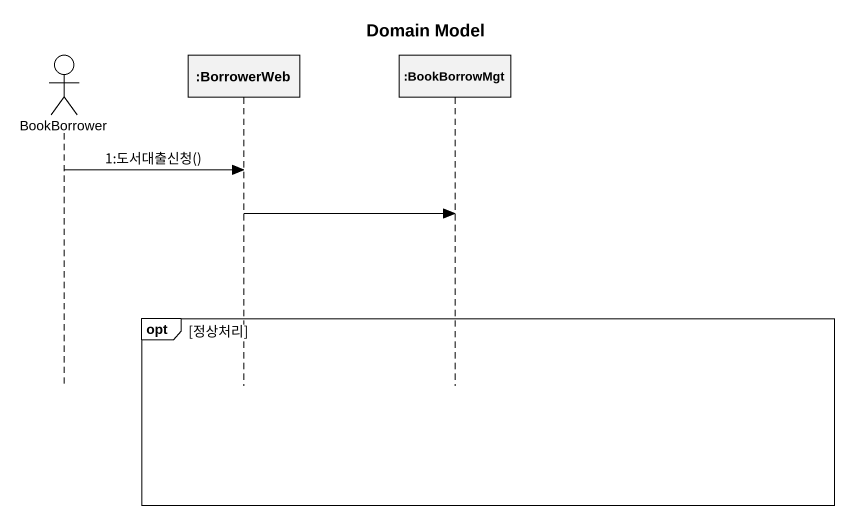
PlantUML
@startuml
title Domain Model
hide footbox
actor BookBorrower
participant ":BorrowerWeb" as BorrowerWeb
participant ":BookBorrowMgt" as BookBorrowMgt

BookBorrower -> BorrowerWeb : 1:도서대출신청()
BorrowerWeb -> BookBorrowMgt
opt 정상처리
end
@enduml
